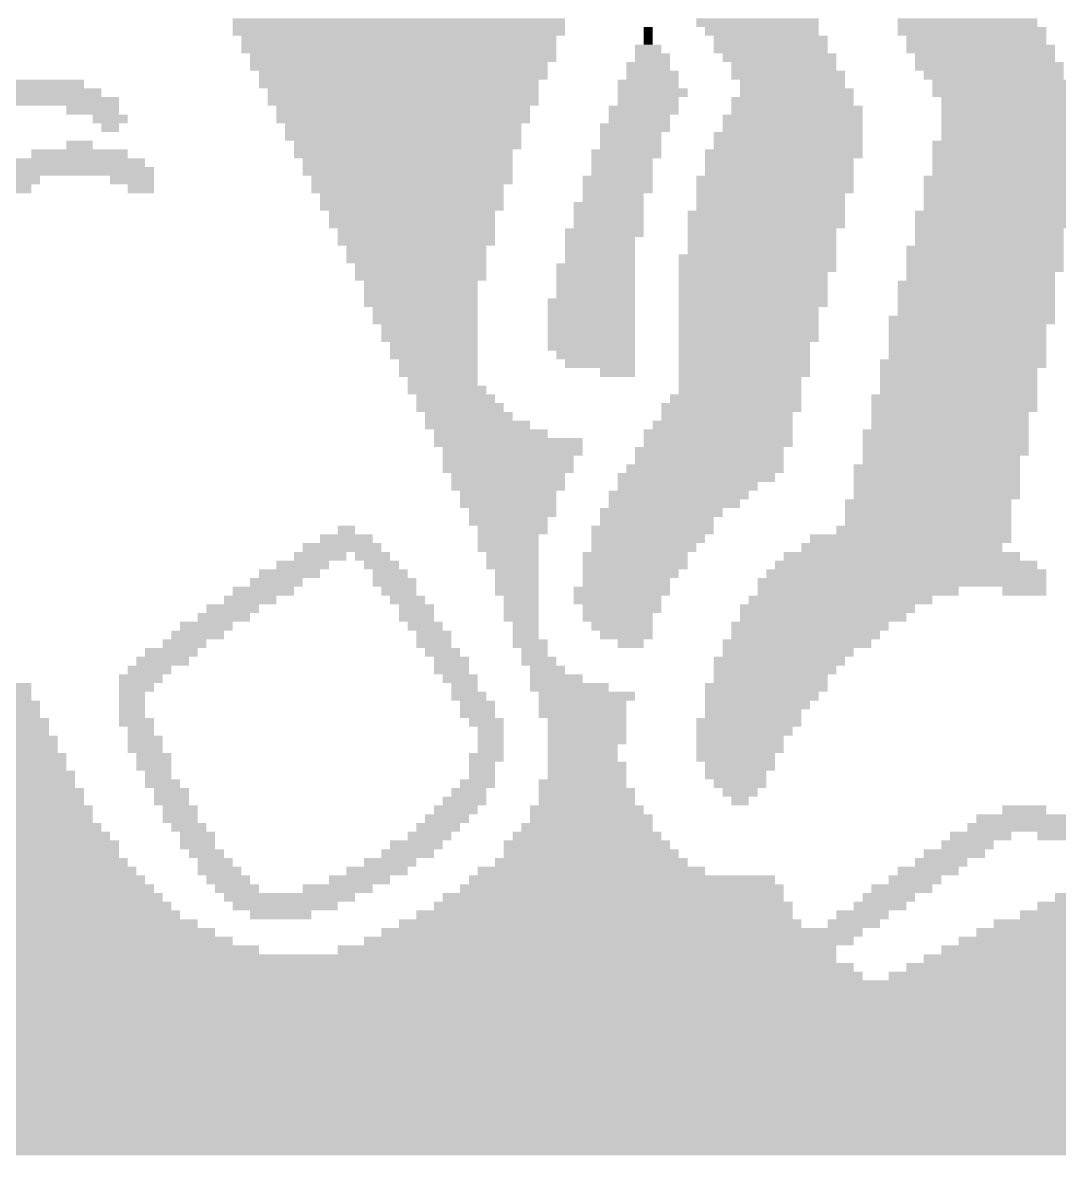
# Model space of a CAD drawing. Header units: inches. Extents: x 0.1 to 13.6, y 0 to 11.7.
# Drawn here: x 6.101 to 9.11, y 0.015 to 3.304 of the extents above; entities that cross this region are included whole.
import ezdxf

# ---------------------------------------------------------------- set-up
doc = ezdxf.new("R2010")
doc.units = ezdxf.units.IN
doc.header["$MEASUREMENT"] = 0

msp = doc.modelspace()

# ---------------------------------------------------------------- linework, layer by layer
for points in [[(7.6754, 3.2912), (6.7102, 3.2912), (7.6754, 3.3166), (6.7102, 3.3166)], [(7.6754, 3.2658), (6.7102, 3.2658), (7.6754, 3.2912), (6.7102, 3.2912)], [(7.9294, 3.2658), (7.904, 3.2658), (7.9294, 3.2912), (7.904, 3.2912)], [(8.412, 3.2912), (8.0564, 3.2912), (8.412, 3.3166), (8.0564, 3.3166)], [(8.412, 3.2658), (8.0818, 3.2658), (8.412, 3.2912), (8.0818, 3.2912)], [(9.047, 3.2912), (8.6406, 3.2912), (9.047, 3.3166), (8.6406, 3.3166)], [(9.0724, 3.2658), (8.6406, 3.2658), (9.0724, 3.2912), (8.6406, 3.2912)], [(7.65, 3.2404), (6.7356, 3.2404), (7.65, 3.2658), (6.7356, 3.2658)], [(7.9294, 3.2404), (7.904, 3.2404), (7.9294, 3.2658), (7.904, 3.2658)], [(8.4374, 3.2404), (8.1072, 3.2404), (8.4374, 3.2658), (8.1072, 3.2658)], [(9.0724, 3.2404), (8.666, 3.2404), (9.0724, 3.2658), (8.666, 3.2658)], [(7.65, 3.215), (6.7356, 3.215), (7.65, 3.2404), (6.7356, 3.2404)], [(7.9548, 3.215), (7.8786, 3.215), (7.9548, 3.2404), (7.8786, 3.2404)], [(8.4374, 3.215), (8.1072, 3.215), (8.4374, 3.2404), (8.1072, 3.2404)], [(9.0978, 3.215), (8.666, 3.215), (9.0978, 3.2404), (8.666, 3.2404)], [(7.65, 3.1896), (6.761, 3.1896), (7.65, 3.215), (6.761, 3.215)], [(7.9802, 3.1896), (7.8786, 3.1896), (7.9802, 3.215), (7.8786, 3.215)], [(8.4628, 3.1896), (8.1326, 3.1896), (8.4628, 3.215), (8.1326, 3.215)], [(9.0978, 3.1896), (8.6914, 3.1896), (9.0978, 3.215), (8.6914, 3.215)], [(7.6246, 3.1642), (6.761, 3.1642), (7.6246, 3.1896), (6.761, 3.1896)], [(7.6246, 3.1388), (6.7864, 3.1388), (7.6246, 3.1642), (6.7864, 3.1642)], [(7.9802, 3.1642), (7.8532, 3.1642), (7.9802, 3.1896), (7.8532, 3.1896)], [(8.0056, 3.1388), (7.8532, 3.1388), (8.0056, 3.1642), (7.8532, 3.1642)], [(8.4628, 3.1642), (8.158, 3.1642), (8.4628, 3.1896), (8.158, 3.1896)], [(8.4882, 3.1388), (8.158, 3.1388), (8.4882, 3.1642), (8.158, 3.1642)], [(9.1232, 3.1642), (8.6914, 3.1642), (9.1232, 3.1896), (8.6914, 3.1896)], [(9.1232, 3.1388), (8.7168, 3.1388), (9.1232, 3.1642), (8.7168, 3.1642)], [(6.2784, 3.1134), (6.0498, 3.1134), (6.2784, 3.1388), (6.0498, 3.1388)], [(7.5992, 3.1134), (6.7864, 3.1134), (7.5992, 3.1388), (6.7864, 3.1388)], [(8.0056, 3.1134), (7.8278, 3.1134), (8.0056, 3.1388), (7.8278, 3.1388)], [(8.4882, 3.1134), (8.1834, 3.1134), (8.4882, 3.1388), (8.1834, 3.1388)], [(9.1486, 3.1134), (8.7422, 3.1134), (9.1486, 3.1388), (8.7422, 3.1388)], [(6.3292, 3.088), (5.999, 3.088), (6.3292, 3.1134), (5.999, 3.1134)], [(7.5992, 3.088), (6.8118, 3.088), (7.5992, 3.1134), (6.8118, 3.1134)], [(8.031, 3.088), (7.8278, 3.088), (8.031, 3.1134), (7.8278, 3.1134)], [(8.5136, 3.088), (8.1834, 3.088), (8.5136, 3.1134), (8.1834, 3.1134)], [(9.174, 3.088), (8.7422, 3.088), (9.174, 3.1134), (8.7422, 3.1134)], [(6.38, 3.0626), (5.9482, 3.0626), (6.38, 3.088), (5.9482, 3.088)], [(6.38, 3.0372), (6.2276, 3.0372), (6.38, 3.0626), (6.2276, 3.0626)], [(7.5992, 3.0626), (6.8118, 3.0626), (7.5992, 3.088), (6.8118, 3.088)], [(7.5738, 3.0372), (6.8372, 3.0372), (7.5738, 3.0626), (6.8372, 3.0626)], [(8.0056, 3.0372), (7.8024, 3.0372), (8.0056, 3.0626), (7.8024, 3.0626)], [(8.0056, 3.0626), (7.8278, 3.0626), (8.0056, 3.088), (7.8278, 3.088)], [(8.5136, 3.0626), (8.158, 3.0626), (8.5136, 3.088), (8.158, 3.088)], [(8.539, 3.0372), (8.158, 3.0372), (8.539, 3.0626), (8.158, 3.0626)], [(9.174, 3.0626), (8.7676, 3.0626), (9.174, 3.088), (8.7676, 3.088)], [(9.3264, 3.0372), (8.7676, 3.0372), (9.3264, 3.0626), (8.7676, 3.0626)], [(6.4054, 3.0118), (6.3038, 3.0118), (6.4054, 3.0372), (6.3038, 3.0372)], [(7.5738, 3.0118), (6.8372, 3.0118), (7.5738, 3.0372), (6.8372, 3.0372)], [(7.9802, 3.0118), (7.8024, 3.0118), (7.9802, 3.0372), (7.8024, 3.0372)], [(8.539, 3.0118), (8.1326, 3.0118), (8.539, 3.0372), (8.1326, 3.0372)], [(9.3264, 3.0118), (8.7676, 3.0118), (9.3264, 3.0372), (8.7676, 3.0372)], [(6.38, 2.9864), (6.3292, 2.9864), (6.38, 3.0118), (6.3292, 3.0118)], [(7.5484, 2.9864), (6.8626, 2.9864), (7.5484, 3.0118), (6.8626, 3.0118)], [(7.9802, 2.9864), (7.777, 2.9864), (7.9802, 3.0118), (7.777, 3.0118)], [(8.539, 2.9864), (8.1326, 2.9864), (8.539, 3.0118), (8.1326, 3.0118)], [(9.301, 2.9864), (8.7676, 2.9864), (9.301, 3.0118), (8.7676, 3.0118)], [(6.3038, 2.9356), (6.2276, 2.9356), (6.3038, 2.961), (6.2276, 2.961)], [(7.5484, 2.961), (6.8626, 2.961), (7.5484, 2.9864), (6.8626, 2.9864)], [(7.5484, 2.9356), (6.888, 2.9356), (7.5484, 2.961), (6.888, 2.961)], [(7.9548, 2.961), (7.777, 2.961), (7.9548, 2.9864), (7.777, 2.9864)], [(7.9548, 2.9356), (7.777, 2.9356), (7.9548, 2.961), (7.777, 2.961)], [(8.539, 2.961), (8.1072, 2.961), (8.539, 2.9864), (8.1072, 2.9864)], [(8.539, 2.9356), (8.1072, 2.9356), (8.539, 2.961), (8.1072, 2.961)], [(9.174, 2.9356), (8.7422, 2.9356), (9.174, 2.961), (8.7422, 2.961)], [(9.2756, 2.961), (8.7676, 2.961), (9.2756, 2.9864), (8.7676, 2.9864)], [(6.4054, 2.9102), (6.126, 2.9102), (6.4054, 2.9356), (6.126, 2.9356)], [(7.523, 2.9102), (6.888, 2.9102), (7.523, 2.9356), (6.888, 2.9356)], [(7.9548, 2.9102), (7.7516, 2.9102), (7.9548, 2.9356), (7.7516, 2.9356)], [(8.539, 2.9102), (8.0818, 2.9102), (8.539, 2.9356), (8.0818, 2.9356)], [(9.174, 2.9102), (8.7422, 2.9102), (9.174, 2.9356), (8.7422, 2.9356)], [(6.4562, 2.8848), (6.0752, 2.8848), (6.4562, 2.9102), (6.0752, 2.9102)], [(7.523, 2.8848), (6.9134, 2.8848), (7.523, 2.9102), (6.9134, 2.9102)], [(7.9294, 2.8848), (7.7516, 2.8848), (7.9294, 2.9102), (7.7516, 2.9102)], [(8.5136, 2.8848), (8.0818, 2.8848), (8.5136, 2.9102), (8.0818, 2.9102)], [(9.174, 2.8848), (8.7422, 2.8848), (9.174, 2.9102), (8.7422, 2.9102)], [(6.4816, 2.8594), (6.0498, 2.8594), (6.4816, 2.8848), (6.0498, 2.8848)], [(7.523, 2.8594), (6.9134, 2.8594), (7.523, 2.8848), (6.9134, 2.8848)], [(7.9294, 2.8594), (7.7516, 2.8594), (7.9294, 2.8848), (7.7516, 2.8848)], [(8.5136, 2.8594), (8.0818, 2.8594), (8.5136, 2.8848), (8.0818, 2.8848)], [(9.174, 2.8594), (8.7422, 2.8594), (9.174, 2.8848), (8.7422, 2.8848)], [(6.126, 2.8086), (5.9736, 2.8086), (6.126, 2.834), (5.9736, 2.834)], [(6.1514, 2.834), (5.999, 2.834), (6.1514, 2.8594), (5.999, 2.8594)], [(6.4816, 2.834), (6.3546, 2.834), (6.4816, 2.8594), (6.3546, 2.8594)], [(6.4816, 2.8086), (6.4054, 2.8086), (6.4816, 2.834), (6.4054, 2.834)], [(7.523, 2.834), (6.9388, 2.834), (7.523, 2.8594), (6.9388, 2.8594)], [(7.4976, 2.8086), (6.9388, 2.8086), (7.4976, 2.834), (6.9388, 2.834)], [(7.9294, 2.834), (7.7262, 2.834), (7.9294, 2.8594), (7.7262, 2.8594)], [(7.9294, 2.8086), (7.7262, 2.8086), (7.9294, 2.834), (7.7262, 2.834)], [(8.5136, 2.834), (8.0564, 2.834), (8.5136, 2.8594), (8.0564, 2.8594)], [(8.5136, 2.8086), (8.0564, 2.8086), (8.5136, 2.834), (8.0564, 2.834)], [(9.174, 2.834), (8.7168, 2.834), (9.174, 2.8594), (8.7168, 2.8594)], [(9.1486, 2.8086), (8.7168, 2.8086), (9.1486, 2.834), (8.7168, 2.834)], [(7.4976, 2.7832), (6.9642, 2.7832), (7.4976, 2.8086), (6.9642, 2.8086)], [(7.904, 2.7832), (7.7262, 2.7832), (7.904, 2.8086), (7.7262, 2.8086)], [(8.4882, 2.7832), (8.0564, 2.7832), (8.4882, 2.8086), (8.0564, 2.8086)], [(9.1486, 2.7832), (8.7168, 2.7832), (9.1486, 2.8086), (8.7168, 2.8086)], [(7.4976, 2.7578), (6.9642, 2.7578), (7.4976, 2.7832), (6.9642, 2.7832)], [(7.904, 2.7578), (7.7008, 2.7578), (7.904, 2.7832), (7.7008, 2.7832)], [(8.4882, 2.7578), (8.0564, 2.7578), (8.4882, 2.7832), (8.0564, 2.7832)], [(9.1486, 2.7578), (8.7168, 2.7578), (9.1486, 2.7832), (8.7168, 2.7832)], [(7.4722, 2.7324), (6.9896, 2.7324), (7.4722, 2.7578), (6.9896, 2.7578)], [(7.4722, 2.707), (6.9896, 2.707), (7.4722, 2.7324), (6.9896, 2.7324)], [(7.904, 2.7324), (7.7008, 2.7324), (7.904, 2.7578), (7.7008, 2.7578)], [(7.904, 2.707), (7.7008, 2.707), (7.904, 2.7324), (7.7008, 2.7324)], [(8.4882, 2.7324), (8.031, 2.7324), (8.4882, 2.7578), (8.031, 2.7578)], [(8.4882, 2.707), (8.031, 2.707), (8.4882, 2.7324), (8.031, 2.7324)], [(9.1486, 2.7324), (8.6914, 2.7324), (9.1486, 2.7578), (8.6914, 2.7578)], [(9.1486, 2.707), (8.6914, 2.707), (9.1486, 2.7324), (8.6914, 2.7324)], [(7.4722, 2.6816), (7.015, 2.6816), (7.4722, 2.707), (7.015, 2.707)], [(7.904, 2.6816), (7.6754, 2.6816), (7.904, 2.707), (7.6754, 2.707)], [(8.4628, 2.6816), (8.031, 2.6816), (8.4628, 2.707), (8.031, 2.707)], [(9.1232, 2.6816), (8.6914, 2.6816), (9.1232, 2.707), (8.6914, 2.707)], [(7.4722, 2.6562), (7.015, 2.6562), (7.4722, 2.6816), (7.015, 2.6816)], [(7.8786, 2.6562), (7.6754, 2.6562), (7.8786, 2.6816), (7.6754, 2.6816)], [(8.4628, 2.6562), (8.031, 2.6562), (8.4628, 2.6816), (8.031, 2.6816)], [(9.1232, 2.6562), (8.6914, 2.6562), (9.1232, 2.6816), (8.6914, 2.6816)], [(7.4468, 2.6308), (7.0404, 2.6308), (7.4468, 2.6562), (7.0404, 2.6562)], [(7.8786, 2.6308), (7.6754, 2.6308), (7.8786, 2.6562), (7.6754, 2.6562)], [(8.4628, 2.6308), (8.031, 2.6308), (8.4628, 2.6562), (8.031, 2.6562)], [(9.1232, 2.6308), (8.666, 2.6308), (9.1232, 2.6562), (8.666, 2.6562)], [(7.4468, 2.6054), (7.0404, 2.6054), (7.4468, 2.6308), (7.0404, 2.6308)], [(7.4468, 2.58), (7.0658, 2.58), (7.4468, 2.6054), (7.0658, 2.6054)], [(7.8786, 2.58), (7.65, 2.58), (7.8786, 2.6054), (7.65, 2.6054)], [(7.8786, 2.6054), (7.6754, 2.6054), (7.8786, 2.6308), (7.6754, 2.6308)], [(8.4628, 2.6054), (8.0056, 2.6054), (8.4628, 2.6308), (8.0056, 2.6308)], [(8.4628, 2.58), (8.0056, 2.58), (8.4628, 2.6054), (8.0056, 2.6054)], [(9.1232, 2.6054), (8.666, 2.6054), (9.1232, 2.6308), (8.666, 2.6308)], [(9.1232, 2.58), (8.666, 2.58), (9.1232, 2.6054), (8.666, 2.6054)], [(7.4468, 2.5546), (7.0658, 2.5546), (7.4468, 2.58), (7.0658, 2.58)], [(7.8786, 2.5546), (7.65, 2.5546), (7.8786, 2.58), (7.65, 2.58)], [(8.4374, 2.5546), (8.0056, 2.5546), (8.4374, 2.58), (8.0056, 2.58)], [(9.0978, 2.5546), (8.666, 2.5546), (9.0978, 2.58), (8.666, 2.58)], [(7.4214, 2.5292), (7.0912, 2.5292), (7.4214, 2.5546), (7.0912, 2.5546)], [(7.8786, 2.5292), (7.65, 2.5292), (7.8786, 2.5546), (7.65, 2.5546)], [(8.4374, 2.5292), (8.0056, 2.5292), (8.4374, 2.5546), (8.0056, 2.5546)], [(9.0978, 2.5292), (8.6406, 2.5292), (9.0978, 2.5546), (8.6406, 2.5546)], [(7.4214, 2.5038), (7.0912, 2.5038), (7.4214, 2.5292), (7.0912, 2.5292)], [(7.4214, 2.4784), (7.0912, 2.4784), (7.4214, 2.5038), (7.0912, 2.5038)], [(7.8786, 2.4784), (7.6246, 2.4784), (7.8786, 2.5038), (7.6246, 2.5038)], [(7.8786, 2.5038), (7.65, 2.5038), (7.8786, 2.5292), (7.65, 2.5292)], [(8.4374, 2.5038), (8.0056, 2.5038), (8.4374, 2.5292), (8.0056, 2.5292)], [(8.4374, 2.4784), (8.0056, 2.4784), (8.4374, 2.5038), (8.0056, 2.5038)], [(9.0978, 2.5038), (8.6406, 2.5038), (9.0978, 2.5292), (8.6406, 2.5292)], [(9.0978, 2.4784), (8.6406, 2.4784), (9.0978, 2.5038), (8.6406, 2.5038)], [(7.4214, 2.453), (7.1166, 2.453), (7.4214, 2.4784), (7.1166, 2.4784)], [(7.8786, 2.453), (7.6246, 2.453), (7.8786, 2.4784), (7.6246, 2.4784)], [(8.412, 2.453), (8.0056, 2.453), (8.412, 2.4784), (8.0056, 2.4784)], [(9.0978, 2.453), (8.6406, 2.453), (9.0978, 2.4784), (8.6406, 2.4784)], [(7.4214, 2.4276), (7.1166, 2.4276), (7.4214, 2.453), (7.1166, 2.453)], [(7.8786, 2.4276), (7.6246, 2.4276), (7.8786, 2.453), (7.6246, 2.453)], [(8.412, 2.4276), (8.0056, 2.4276), (8.412, 2.453), (8.0056, 2.453)], [(9.0978, 2.4276), (8.6152, 2.4276), (9.0978, 2.453), (8.6152, 2.453)], [(7.4214, 2.4022), (7.142, 2.4022), (7.4214, 2.4276), (7.142, 2.4276)], [(7.4214, 2.3768), (7.142, 2.3768), (7.4214, 2.4022), (7.142, 2.4022)], [(7.8786, 2.4022), (7.6246, 2.4022), (7.8786, 2.4276), (7.6246, 2.4276)], [(7.8786, 2.3768), (7.6246, 2.3768), (7.8786, 2.4022), (7.6246, 2.4022)], [(8.412, 2.4022), (8.0056, 2.4022), (8.412, 2.4276), (8.0056, 2.4276)], [(8.412, 2.3768), (8.0056, 2.3768), (8.412, 2.4022), (8.0056, 2.4022)], [(9.0724, 2.4022), (8.6152, 2.4022), (9.0724, 2.4276), (8.6152, 2.4276)], [(9.0724, 2.3768), (8.6152, 2.3768), (9.0724, 2.4022), (8.6152, 2.4022)], [(7.4214, 2.3514), (7.1674, 2.3514), (7.4214, 2.3768), (7.1674, 2.3768)], [(7.8786, 2.3514), (7.6246, 2.3514), (7.8786, 2.3768), (7.6246, 2.3768)], [(8.3866, 2.3514), (8.0056, 2.3514), (8.3866, 2.3768), (8.0056, 2.3768)], [(9.0724, 2.3514), (8.6152, 2.3514), (9.0724, 2.3768), (8.6152, 2.3768)], [(7.4214, 2.326), (7.1674, 2.326), (7.4214, 2.3514), (7.1674, 2.3514)], [(7.8786, 2.326), (7.65, 2.326), (7.8786, 2.3514), (7.65, 2.3514)], [(8.3866, 2.326), (8.0056, 2.326), (8.3866, 2.3514), (8.0056, 2.3514)], [(9.0724, 2.326), (8.6152, 2.326), (9.0724, 2.3514), (8.6152, 2.3514)], [(7.4214, 2.3006), (7.1928, 2.3006), (7.4214, 2.326), (7.1928, 2.326)], [(7.8786, 2.3006), (7.6754, 2.3006), (7.8786, 2.326), (7.6754, 2.326)], [(8.3866, 2.3006), (8.0056, 2.3006), (8.3866, 2.326), (8.0056, 2.326)], [(9.0724, 2.3006), (8.5898, 2.3006), (9.0724, 2.326), (8.5898, 2.326)], [(7.4214, 2.2752), (7.1928, 2.2752), (7.4214, 2.3006), (7.1928, 2.3006)], [(7.4214, 2.2498), (7.2182, 2.2498), (7.4214, 2.2752), (7.2182, 2.2752)], [(7.8786, 2.2752), (7.777, 2.2752), (7.8786, 2.3006), (7.777, 2.3006)], [(8.3866, 2.2752), (8.0056, 2.2752), (8.3866, 2.3006), (8.0056, 2.3006)], [(8.3612, 2.2498), (8.0056, 2.2498), (8.3612, 2.2752), (8.0056, 2.2752)], [(9.047, 2.2752), (8.5898, 2.2752), (9.047, 2.3006), (8.5898, 2.3006)], [(9.047, 2.2498), (8.5898, 2.2498), (9.047, 2.2752), (8.5898, 2.2752)], [(7.4468, 2.2244), (7.2182, 2.2244), (7.4468, 2.2498), (7.2182, 2.2498)], [(8.3612, 2.2244), (8.0056, 2.2244), (8.3612, 2.2498), (8.0056, 2.2498)], [(9.047, 2.2244), (8.5898, 2.2244), (9.047, 2.2498), (8.5898, 2.2498)], [(7.4722, 2.199), (7.2436, 2.199), (7.4722, 2.2244), (7.2436, 2.2244)], [(8.3612, 2.199), (7.9802, 2.199), (8.3612, 2.2244), (7.9802, 2.2244)], [(9.047, 2.199), (8.5644, 2.199), (9.047, 2.2244), (8.5644, 2.2244)], [(7.4976, 2.1736), (7.2436, 2.1736), (7.4976, 2.199), (7.2436, 2.199)], [(7.523, 2.1482), (7.269, 2.1482), (7.523, 2.1736), (7.269, 2.1736)], [(8.3612, 2.1736), (7.9548, 2.1736), (8.3612, 2.199), (7.9548, 2.199)], [(8.3358, 2.1482), (7.9548, 2.1482), (8.3358, 2.1736), (7.9548, 2.1736)], [(9.047, 2.1736), (8.5644, 2.1736), (9.047, 2.199), (8.5644, 2.199)], [(9.0216, 2.1482), (8.5644, 2.1482), (9.0216, 2.1736), (8.5644, 2.1736)], [(7.5738, 2.1228), (7.269, 2.1228), (7.5738, 2.1482), (7.269, 2.1482)], [(8.3358, 2.1228), (7.9294, 2.1228), (8.3358, 2.1482), (7.9294, 2.1482)], [(9.0216, 2.1228), (8.5644, 2.1228), (9.0216, 2.1482), (8.5644, 2.1482)], [(7.6246, 2.0974), (7.2944, 2.0974), (7.6246, 2.1228), (7.2944, 2.1228)], [(8.3358, 2.0974), (7.904, 2.0974), (8.3358, 2.1228), (7.904, 2.1228)], [(9.0216, 2.0974), (8.539, 2.0974), (9.0216, 2.1228), (8.539, 2.1228)], [(7.7262, 2.072), (7.2944, 2.072), (7.7262, 2.0974), (7.2944, 2.0974)], [(8.3358, 2.072), (7.904, 2.072), (8.3358, 2.0974), (7.904, 2.0974)], [(9.0216, 2.072), (8.539, 2.072), (9.0216, 2.0974), (8.539, 2.0974)], [(7.7262, 2.0466), (7.3198, 2.0466), (7.7262, 2.072), (7.3198, 2.072)], [(7.7008, 2.0212), (7.3198, 2.0212), (7.7008, 2.0466), (7.3198, 2.0466)], [(8.3104, 2.0466), (7.8786, 2.0466), (8.3104, 2.072), (7.8786, 2.072)], [(8.3104, 2.0212), (7.8786, 2.0212), (8.3104, 2.0466), (7.8786, 2.0466)], [(9.0216, 2.0466), (8.539, 2.0466), (9.0216, 2.072), (8.539, 2.072)], [(8.9962, 2.0212), (8.539, 2.0212), (8.9962, 2.0466), (8.539, 2.0466)], [(7.7008, 1.9958), (7.3198, 1.9958), (7.7008, 2.0212), (7.3198, 2.0212)], [(8.3104, 1.9958), (7.8532, 1.9958), (8.3104, 2.0212), (7.8532, 2.0212)], [(8.9962, 1.9958), (8.5136, 1.9958), (8.9962, 2.0212), (8.5136, 2.0212)], [(7.6754, 1.9704), (7.3452, 1.9704), (7.6754, 1.9958), (7.3452, 1.9958)], [(8.285, 1.9704), (7.8278, 1.9704), (8.285, 1.9958), (7.8278, 1.9958)], [(8.9962, 1.9704), (8.5136, 1.9704), (8.9962, 1.9958), (8.5136, 1.9958)], [(7.6754, 1.945), (7.3452, 1.945), (7.6754, 1.9704), (7.3452, 1.9704)], [(7.65, 1.9196), (7.3706, 1.9196), (7.65, 1.945), (7.3706, 1.945)], [(8.2088, 1.9196), (7.8024, 1.9196), (8.2088, 1.945), (7.8024, 1.945)], [(8.2342, 1.945), (7.8278, 1.945), (8.2342, 1.9704), (7.8278, 1.9704)], [(8.9962, 1.945), (8.5136, 1.945), (8.9962, 1.9704), (8.5136, 1.9704)], [(8.9962, 1.9196), (8.5136, 1.9196), (8.9962, 1.945), (8.5136, 1.945)], [(7.65, 1.8942), (7.3706, 1.8942), (7.65, 1.9196), (7.3706, 1.9196)], [(8.1834, 1.8942), (7.8024, 1.8942), (8.1834, 1.9196), (7.8024, 1.9196)], [(8.9708, 1.8942), (8.4882, 1.8942), (8.9708, 1.9196), (8.4882, 1.9196)], [(7.65, 1.8688), (7.396, 1.8688), (7.65, 1.8942), (7.396, 1.8942)], [(8.1326, 1.8688), (7.777, 1.8688), (8.1326, 1.8942), (7.777, 1.8942)], [(8.9708, 1.8688), (8.4882, 1.8688), (8.9708, 1.8942), (8.4882, 1.8942)], [(7.0658, 1.818), (7.015, 1.818), (7.0658, 1.8434), (7.015, 1.8434)], [(7.6246, 1.8434), (7.396, 1.8434), (7.6246, 1.8688), (7.396, 1.8688)], [(7.6246, 1.818), (7.4214, 1.818), (7.6246, 1.8434), (7.4214, 1.8434)], [(8.1072, 1.818), (7.7516, 1.818), (8.1072, 1.8434), (7.7516, 1.8434)], [(8.1072, 1.8434), (7.777, 1.8434), (8.1072, 1.8688), (7.777, 1.8688)], [(8.9708, 1.818), (8.4628, 1.818), (8.9708, 1.8434), (8.4628, 1.8434)], [(8.9708, 1.8434), (8.4882, 1.8434), (8.9708, 1.8688), (8.4882, 1.8688)], [(7.1166, 1.7926), (6.9642, 1.7926), (7.1166, 1.818), (6.9642, 1.818)], [(7.5992, 1.7926), (7.4214, 1.7926), (7.5992, 1.818), (7.4214, 1.818)], [(8.0818, 1.7926), (7.7516, 1.7926), (8.0818, 1.818), (7.7516, 1.818)], [(8.9708, 1.7926), (8.3866, 1.7926), (8.9708, 1.818), (8.3866, 1.818)], [(7.142, 1.7672), (6.9134, 1.7672), (7.142, 1.7926), (6.9134, 1.7926)], [(7.5992, 1.7672), (7.4214, 1.7672), (7.5992, 1.7926), (7.4214, 1.7926)], [(8.0564, 1.7672), (7.7516, 1.7672), (8.0564, 1.7926), (7.7516, 1.7926)], [(8.9454, 1.7672), (8.3612, 1.7672), (8.9454, 1.7926), (8.3612, 1.7926)], [(7.0404, 1.7418), (6.888, 1.7418), (7.0404, 1.7672), (6.888, 1.7672)], [(7.1674, 1.7418), (7.0658, 1.7418), (7.1674, 1.7672), (7.0658, 1.7672)], [(7.5992, 1.7418), (7.4468, 1.7418), (7.5992, 1.7672), (7.4468, 1.7672)], [(8.031, 1.7418), (7.7262, 1.7418), (8.031, 1.7672), (7.7262, 1.7672)], [(8.9962, 1.7418), (8.3104, 1.7418), (8.9962, 1.7672), (8.3104, 1.7672)], [(6.9642, 1.691), (6.7864, 1.691), (6.9642, 1.7164), (6.7864, 1.7164)], [(6.9896, 1.7164), (6.8372, 1.7164), (6.9896, 1.7418), (6.8372, 1.7418)], [(7.1928, 1.7164), (7.0912, 1.7164), (7.1928, 1.7418), (7.0912, 1.7418)], [(7.2182, 1.691), (7.1166, 1.691), (7.2182, 1.7164), (7.1166, 1.7164)], [(7.5992, 1.7164), (7.4468, 1.7164), (7.5992, 1.7418), (7.4468, 1.7418)], [(7.5992, 1.691), (7.4722, 1.691), (7.5992, 1.7164), (7.4722, 1.7164)], [(8.031, 1.7164), (7.7262, 1.7164), (8.031, 1.7418), (7.7262, 1.7418)], [(8.0056, 1.691), (7.7262, 1.691), (8.0056, 1.7164), (7.7262, 1.7164)], [(9.0724, 1.691), (8.2596, 1.691), (9.0724, 1.7164), (8.2596, 1.7164)], [(9.047, 1.7164), (8.285, 1.7164), (9.047, 1.7418), (8.285, 1.7418)], [(6.9134, 1.6656), (6.761, 1.6656), (6.9134, 1.691), (6.761, 1.691)], [(7.2436, 1.6656), (7.1166, 1.6656), (7.2436, 1.691), (7.1166, 1.691)], [(7.5992, 1.6656), (7.4722, 1.6656), (7.5992, 1.691), (7.4722, 1.691)], [(7.9802, 1.6656), (7.7262, 1.6656), (7.9802, 1.691), (7.7262, 1.691)], [(9.0724, 1.6656), (8.2342, 1.6656), (9.0724, 1.691), (8.2342, 1.691)], [(6.888, 1.6402), (6.7102, 1.6402), (6.888, 1.6656), (6.7102, 1.6656)], [(7.2436, 1.6402), (7.142, 1.6402), (7.2436, 1.6656), (7.142, 1.6656)], [(7.5992, 1.6402), (7.4722, 1.6402), (7.5992, 1.6656), (7.4722, 1.6656)], [(7.9802, 1.6402), (7.7008, 1.6402), (7.9802, 1.6656), (7.7008, 1.6656)], [(8.8184, 1.6402), (8.2342, 1.6402), (8.8184, 1.6656), (8.2342, 1.6656)], [(9.0724, 1.6402), (8.9454, 1.6402), (9.0724, 1.6656), (8.9454, 1.6656)], [(6.7864, 1.5894), (6.634, 1.5894), (6.7864, 1.6148), (6.634, 1.6148)], [(6.8372, 1.6148), (6.6848, 1.6148), (6.8372, 1.6402), (6.6848, 1.6402)], [(7.269, 1.6148), (7.1674, 1.6148), (7.269, 1.6402), (7.1674, 1.6402)], [(7.2944, 1.5894), (7.1928, 1.5894), (7.2944, 1.6148), (7.1928, 1.6148)], [(7.5992, 1.6148), (7.4976, 1.6148), (7.5992, 1.6402), (7.4976, 1.6402)], [(7.5992, 1.5894), (7.4976, 1.5894), (7.5992, 1.6148), (7.4976, 1.6148)], [(7.9548, 1.6148), (7.7008, 1.6148), (7.9548, 1.6402), (7.7008, 1.6402)], [(7.9548, 1.5894), (7.7262, 1.5894), (7.9548, 1.6148), (7.7262, 1.6148)], [(8.6914, 1.5894), (8.1834, 1.5894), (8.6914, 1.6148), (8.1834, 1.6148)], [(8.7422, 1.6148), (8.2088, 1.6148), (8.7422, 1.6402), (8.2088, 1.6402)], [(6.761, 1.564), (6.6086, 1.564), (6.761, 1.5894), (6.6086, 1.5894)], [(7.2944, 1.564), (7.1928, 1.564), (7.2944, 1.5894), (7.1928, 1.5894)], [(7.5992, 1.564), (7.4976, 1.564), (7.5992, 1.5894), (7.4976, 1.5894)], [(7.9294, 1.564), (7.7262, 1.564), (7.9294, 1.5894), (7.7262, 1.5894)], [(8.666, 1.564), (8.1834, 1.564), (8.666, 1.5894), (8.1834, 1.5894)], [(6.7102, 1.5386), (6.5578, 1.5386), (6.7102, 1.564), (6.5578, 1.564)], [(7.3198, 1.5386), (7.2182, 1.5386), (7.3198, 1.564), (7.2182, 1.564)], [(7.5992, 1.5386), (7.523, 1.5386), (7.5992, 1.564), (7.523, 1.564)], [(7.9294, 1.5386), (7.7516, 1.5386), (7.9294, 1.564), (7.7516, 1.564)], [(8.6152, 1.5386), (8.158, 1.5386), (8.6152, 1.564), (8.158, 1.564)], [(6.634, 1.4878), (6.507, 1.4878), (6.634, 1.5132), (6.507, 1.5132)], [(6.6848, 1.5132), (6.5324, 1.5132), (6.6848, 1.5386), (6.5324, 1.5386)], [(7.3452, 1.5132), (7.2436, 1.5132), (7.3452, 1.5386), (7.2436, 1.5386)], [(7.3452, 1.4878), (7.2436, 1.4878), (7.3452, 1.5132), (7.2436, 1.5132)], [(7.5992, 1.5132), (7.523, 1.5132), (7.5992, 1.5386), (7.523, 1.5386)], [(7.6246, 1.4878), (7.523, 1.4878), (7.6246, 1.5132), (7.523, 1.5132)], [(7.9294, 1.5132), (7.777, 1.5132), (7.9294, 1.5386), (7.777, 1.5386)], [(7.904, 1.4878), (7.8278, 1.4878), (7.904, 1.5132), (7.8278, 1.5132)], [(8.5644, 1.4878), (8.1326, 1.4878), (8.5644, 1.5132), (8.1326, 1.5132)], [(8.5898, 1.5132), (8.158, 1.5132), (8.5898, 1.5386), (8.158, 1.5386)], [(6.6086, 1.4624), (6.4562, 1.4624), (6.6086, 1.4878), (6.4562, 1.4878)], [(7.3706, 1.4624), (7.269, 1.4624), (7.3706, 1.4878), (7.269, 1.4878)], [(7.6246, 1.4624), (7.5484, 1.4624), (7.6246, 1.4878), (7.5484, 1.4878)], [(8.5136, 1.4624), (8.1326, 1.4624), (8.5136, 1.4878), (8.1326, 1.4878)], [(6.5832, 1.437), (6.4308, 1.437), (6.5832, 1.4624), (6.4308, 1.4624)], [(7.396, 1.437), (7.2944, 1.437), (7.396, 1.4624), (7.2944, 1.4624)], [(7.65, 1.437), (7.5484, 1.437), (7.65, 1.4624), (7.5484, 1.4624)], [(8.4882, 1.437), (8.1072, 1.437), (8.4882, 1.4624), (8.1072, 1.4624)], [(6.5324, 1.4116), (6.4054, 1.4116), (6.5324, 1.437), (6.4054, 1.437)], [(7.396, 1.4116), (7.2944, 1.4116), (7.396, 1.437), (7.2944, 1.437)], [(7.6754, 1.4116), (7.5738, 1.4116), (7.6754, 1.437), (7.5738, 1.437)], [(8.4628, 1.4116), (8.1072, 1.4116), (8.4628, 1.437), (8.1072, 1.437)], [(6.126, 1.3608), (0.8428, 1.3608), (6.126, 1.3862), (0.8428, 1.3862)], [(6.507, 1.3862), (6.38, 1.3862), (6.507, 1.4116), (6.38, 1.4116)], [(6.4816, 1.3608), (6.38, 1.3608), (6.4816, 1.3862), (6.38, 1.3862)], [(7.4214, 1.3862), (7.3198, 1.3862), (7.4214, 1.4116), (7.3198, 1.4116)], [(7.4214, 1.3608), (7.3452, 1.3608), (7.4214, 1.3862), (7.3452, 1.3862)], [(7.7262, 1.3862), (7.5738, 1.3862), (7.7262, 1.4116), (7.5738, 1.4116)], [(7.8024, 1.3608), (7.5738, 1.3608), (7.8024, 1.3862), (7.5738, 1.3862)], [(8.4374, 1.3608), (8.0818, 1.3608), (8.4374, 1.3862), (8.0818, 1.3862)], [(8.4374, 1.3862), (8.1072, 1.3862), (8.4374, 1.4116), (8.1072, 1.4116)], [(6.126, 1.3354), (0.8428, 1.3354), (6.126, 1.3608), (0.8428, 1.3608)], [(6.4562, 1.3354), (6.38, 1.3354), (6.4562, 1.3608), (6.38, 1.3608)], [(7.4468, 1.3354), (7.3452, 1.3354), (7.4468, 1.3608), (7.3452, 1.3608)], [(7.8786, 1.3354), (7.5992, 1.3354), (7.8786, 1.3608), (7.5992, 1.3608)], [(8.412, 1.3354), (8.0818, 1.3354), (8.412, 1.3608), (8.0818, 1.3608)], [(6.1514, 1.31), (0.8174, 1.31), (6.1514, 1.3354), (0.8174, 1.3354)], [(6.4562, 1.31), (6.38, 1.31), (6.4562, 1.3354), (6.38, 1.3354)], [(7.4722, 1.31), (7.3706, 1.31), (7.4722, 1.3354), (7.3706, 1.3354)], [(7.8532, 1.31), (7.5992, 1.31), (7.8532, 1.3354), (7.5992, 1.3354)], [(8.3866, 1.31), (8.0818, 1.31), (8.3866, 1.3354), (8.0818, 1.3354)], [(6.1768, 1.2592), (0.792, 1.2592), (6.1768, 1.2846), (0.792, 1.2846)], [(6.1514, 1.2846), (0.8174, 1.2846), (6.1514, 1.31), (0.8174, 1.31)], [(6.4562, 1.2846), (6.38, 1.2846), (6.4562, 1.31), (6.38, 1.31)], [(6.4816, 1.2592), (6.38, 1.2592), (6.4816, 1.2846), (6.38, 1.2846)], [(7.4722, 1.2846), (7.3706, 1.2846), (7.4722, 1.31), (7.3706, 1.31)], [(7.4976, 1.2592), (7.396, 1.2592), (7.4976, 1.2846), (7.396, 1.2846)], [(7.8532, 1.2846), (7.5992, 1.2846), (7.8532, 1.31), (7.5992, 1.31)], [(7.8532, 1.2592), (7.6246, 1.2592), (7.8532, 1.2846), (7.6246, 1.2846)], [(8.3612, 1.2592), (8.0564, 1.2592), (8.3612, 1.2846), (8.0564, 1.2846)], [(8.3612, 1.2846), (8.0818, 1.2846), (8.3612, 1.31), (8.0818, 1.31)], [(6.1768, 1.2338), (0.7666, 1.2338), (6.1768, 1.2592), (0.7666, 1.2592)], [(6.4816, 1.2338), (6.4054, 1.2338), (6.4816, 1.2592), (6.4054, 1.2592)], [(7.4976, 1.2338), (7.4214, 1.2338), (7.4976, 1.2592), (7.4214, 1.2592)], [(7.8532, 1.2338), (7.6246, 1.2338), (7.8532, 1.2592), (7.6246, 1.2592)], [(8.3358, 1.2338), (8.0564, 1.2338), (8.3358, 1.2592), (8.0564, 1.2592)], [(6.2022, 1.2084), (0.7666, 1.2084), (6.2022, 1.2338), (0.7666, 1.2338)], [(6.507, 1.2084), (6.4054, 1.2084), (6.507, 1.2338), (6.4054, 1.2338)], [(7.4976, 1.2084), (7.4214, 1.2084), (7.4976, 1.2338), (7.4214, 1.2338)], [(7.8532, 1.2084), (7.6246, 1.2084), (7.8532, 1.2338), (7.6246, 1.2338)], [(8.3104, 1.2084), (8.0564, 1.2084), (8.3104, 1.2338), (8.0564, 1.2338)], [(6.2022, 1.183), (0.7412, 1.183), (6.2022, 1.2084), (0.7412, 1.2084)], [(6.507, 1.183), (6.4054, 1.183), (6.507, 1.2084), (6.4054, 1.2084)], [(7.4976, 1.183), (7.4214, 1.183), (7.4976, 1.2084), (7.4214, 1.2084)], [(7.8278, 1.183), (7.6246, 1.183), (7.8278, 1.2084), (7.6246, 1.2084)], [(8.3104, 1.183), (8.0564, 1.183), (8.3104, 1.2084), (8.0564, 1.2084)], [(6.2276, 1.1322), (0.7158, 1.1322), (6.2276, 1.1576), (0.7158, 1.1576)], [(6.2276, 1.1576), (0.7412, 1.1576), (6.2276, 1.183), (0.7412, 1.183)], [(6.5324, 1.1576), (6.4308, 1.1576), (6.5324, 1.183), (6.4308, 1.183)], [(6.5324, 1.1322), (6.4308, 1.1322), (6.5324, 1.1576), (6.4308, 1.1576)], [(7.4976, 1.1576), (7.396, 1.1576), (7.4976, 1.183), (7.396, 1.183)], [(7.4722, 1.1322), (7.396, 1.1322), (7.4722, 1.1576), (7.396, 1.1576)], [(7.8278, 1.1576), (7.6246, 1.1576), (7.8278, 1.183), (7.6246, 1.183)], [(7.8532, 1.1322), (7.6246, 1.1322), (7.8532, 1.1576), (7.6246, 1.1576)], [(8.285, 1.1576), (8.0564, 1.1576), (8.285, 1.183), (8.0564, 1.183)], [(8.285, 1.1322), (8.0818, 1.1322), (8.285, 1.1576), (8.0818, 1.1576)], [(6.253, 1.1068), (0.7158, 1.1068), (6.253, 1.1322), (0.7158, 1.1322)], [(6.5324, 1.1068), (6.4562, 1.1068), (6.5324, 1.1322), (6.4562, 1.1322)], [(7.4722, 1.1068), (7.396, 1.1068), (7.4722, 1.1322), (7.396, 1.1322)], [(7.8532, 1.1068), (7.6246, 1.1068), (7.8532, 1.1322), (7.6246, 1.1322)], [(8.2596, 1.1068), (8.0818, 1.1068), (8.2596, 1.1322), (8.0818, 1.1322)], [(6.253, 1.0814), (0.6904, 1.0814), (6.253, 1.1068), (0.6904, 1.1068)], [(6.5578, 1.0814), (6.4562, 1.0814), (6.5578, 1.1068), (6.4562, 1.1068)], [(7.4722, 1.0814), (7.3706, 1.0814), (7.4722, 1.1068), (7.3706, 1.1068)], [(7.8532, 1.0814), (7.5992, 1.0814), (7.8532, 1.1068), (7.5992, 1.1068)], [(8.2596, 1.0814), (8.1072, 1.0814), (8.2596, 1.1068), (8.1072, 1.1068)], [(6.2784, 1.056), (0.665, 1.056), (6.2784, 1.0814), (0.665, 1.0814)], [(6.2784, 1.0306), (0.665, 1.0306), (6.2784, 1.056), (0.665, 1.056)], [(6.5832, 1.056), (6.4816, 1.056), (6.5832, 1.0814), (6.4816, 1.0814)], [(6.5832, 1.0306), (6.4816, 1.0306), (6.5832, 1.056), (6.4816, 1.056)], [(7.4468, 1.0306), (7.3198, 1.0306), (7.4468, 1.056), (7.3198, 1.056)], [(7.4468, 1.056), (7.3452, 1.056), (7.4468, 1.0814), (7.3452, 1.0814)], [(7.8786, 1.056), (7.5992, 1.056), (7.8786, 1.0814), (7.5992, 1.0814)], [(7.8786, 1.0306), (7.5992, 1.0306), (7.8786, 1.056), (7.5992, 1.056)], [(8.2342, 1.056), (8.1326, 1.056), (8.2342, 1.0814), (8.1326, 1.0814)], [(8.2088, 1.0306), (8.158, 1.0306), (8.2088, 1.056), (8.158, 1.056)], [(6.3038, 1.0052), (0.6396, 1.0052), (6.3038, 1.0306), (0.6396, 1.0306)], [(6.6086, 1.0052), (6.507, 1.0052), (6.6086, 1.0306), (6.507, 1.0306)], [(7.4214, 1.0052), (7.2944, 1.0052), (7.4214, 1.0306), (7.2944, 1.0306)], [(7.904, 1.0052), (7.5738, 1.0052), (7.904, 1.0306), (7.5738, 1.0306)], [(9.0724, 1.0052), (8.9454, 1.0052), (9.0724, 1.0306), (8.9454, 1.0306)], [(6.3038, 0.9798), (0.6396, 0.9798), (6.3038, 1.0052), (0.6396, 1.0052)], [(6.6086, 0.9798), (6.507, 0.9798), (6.6086, 1.0052), (6.507, 1.0052)], [(7.396, 0.9798), (7.269, 0.9798), (7.396, 1.0052), (7.269, 1.0052)], [(7.9294, 0.9798), (7.5738, 0.9798), (7.9294, 1.0052), (7.5738, 1.0052)], [(9.174, 0.9798), (8.8692, 0.9798), (9.174, 1.0052), (8.8692, 1.0052)], [(6.3546, 0.929), (0.5888, 0.929), (6.3546, 0.9544), (0.5888, 0.9544)], [(6.3292, 0.9544), (0.6142, 0.9544), (6.3292, 0.9798), (0.6142, 0.9798)], [(6.634, 0.9544), (6.5324, 0.9544), (6.634, 0.9798), (6.5324, 0.9798)], [(6.6594, 0.929), (6.5578, 0.929), (6.6594, 0.9544), (6.5578, 0.9544)], [(7.3452, 0.929), (7.2182, 0.929), (7.3452, 0.9544), (7.2182, 0.9544)], [(7.3706, 0.9544), (7.2436, 0.9544), (7.3706, 0.9798), (7.2436, 0.9798)], [(7.9548, 0.929), (7.523, 0.929), (7.9548, 0.9544), (7.523, 0.9544)], [(7.9294, 0.9544), (7.5484, 0.9544), (7.9294, 0.9798), (7.5484, 0.9798)], [(8.9708, 0.929), (8.793, 0.929), (8.9708, 0.9544), (8.793, 0.9544)], [(9.2756, 0.9544), (8.8438, 0.9544), (9.2756, 0.9798), (8.8438, 0.9798)], [(9.3518, 0.929), (9.047, 0.929), (9.3518, 0.9544), (9.047, 0.9544)], [(6.38, 0.9036), (0.5888, 0.9036), (6.38, 0.929), (0.5888, 0.929)], [(6.6594, 0.9036), (6.5578, 0.9036), (6.6594, 0.929), (6.5578, 0.929)], [(7.3198, 0.9036), (7.1674, 0.9036), (7.3198, 0.929), (7.1674, 0.929)], [(7.9802, 0.9036), (7.4976, 0.9036), (7.9802, 0.929), (7.4976, 0.929)], [(8.92, 0.9036), (8.7676, 0.9036), (8.92, 0.929), (8.7676, 0.929)], [(6.38, 0.8782), (0.5634, 0.8782), (6.38, 0.9036), (0.5634, 0.9036)], [(6.6848, 0.8782), (6.5832, 0.8782), (6.6848, 0.9036), (6.5832, 0.9036)], [(7.2944, 0.8782), (7.142, 0.8782), (7.2944, 0.9036), (7.142, 0.9036)], [(8.0056, 0.8782), (7.4976, 0.8782), (8.0056, 0.9036), (7.4976, 0.9036)], [(8.8946, 0.8782), (8.7168, 0.8782), (8.8946, 0.9036), (8.7168, 0.9036)], [(6.4054, 0.8528), (0.5634, 0.8528), (6.4054, 0.8782), (0.5634, 0.8782)], [(6.7102, 0.8528), (6.6086, 0.8528), (6.7102, 0.8782), (6.6086, 0.8782)], [(7.2436, 0.8528), (7.0912, 0.8528), (7.2436, 0.8782), (7.0912, 0.8782)], [(8.031, 0.8528), (7.4722, 0.8528), (8.031, 0.8782), (7.4722, 0.8782)], [(8.8438, 0.8528), (8.6914, 0.8528), (8.8438, 0.8782), (8.6914, 0.8782)], [(6.4308, 0.8274), (0.538, 0.8274), (6.4308, 0.8528), (0.538, 0.8528)], [(6.4562, 0.802), (0.538, 0.802), (6.4562, 0.8274), (0.538, 0.8274)], [(6.7356, 0.8274), (6.6086, 0.8274), (6.7356, 0.8528), (6.6086, 0.8528)], [(6.761, 0.802), (6.634, 0.802), (6.761, 0.8274), (6.634, 0.8274)], [(7.1674, 0.802), (6.9896, 0.802), (7.1674, 0.8274), (6.9896, 0.8274)], [(7.2182, 0.8274), (7.0404, 0.8274), (7.2182, 0.8528), (7.0404, 0.8528)], [(8.285, 0.802), (7.396, 0.802), (8.285, 0.8274), (7.396, 0.8274)], [(8.0818, 0.8274), (7.4214, 0.8274), (8.0818, 0.8528), (7.4214, 0.8528)], [(8.7676, 0.802), (8.6152, 0.802), (8.7676, 0.8274), (8.6152, 0.8274)], [(8.8184, 0.8274), (8.6406, 0.8274), (8.8184, 0.8528), (8.6406, 0.8528)], [(6.4816, 0.7766), (0.5126, 0.7766), (6.4816, 0.802), (0.5126, 0.802)], [(6.7864, 0.7766), (6.6594, 0.7766), (6.7864, 0.802), (6.6594, 0.802)], [(7.1166, 0.7766), (6.9134, 0.7766), (7.1166, 0.802), (6.9134, 0.802)], [(8.3104, 0.7766), (7.3706, 0.7766), (8.3104, 0.802), (7.3706, 0.802)], [(8.7422, 0.7766), (8.5644, 0.7766), (8.7422, 0.802), (8.5644, 0.802)], [(6.507, 0.7512), (0.4872, 0.7512), (6.507, 0.7766), (0.4872, 0.7766)], [(7.0658, 0.7512), (6.6848, 0.7512), (7.0658, 0.7766), (6.6848, 0.7766)], [(8.3104, 0.7512), (7.3198, 0.7512), (8.3104, 0.7766), (7.3198, 0.7766)], [(8.6914, 0.7512), (8.539, 0.7512), (8.6914, 0.7766), (8.539, 0.7766)], [(13.238, 0.7512), (9.0978, 0.7512), (13.238, 0.7766), (9.0978, 0.7766)], [(6.5578, 0.7004), (0.4618, 0.7004), (6.5578, 0.7258), (0.4618, 0.7258)], [(6.5324, 0.7258), (0.4872, 0.7258), (6.5324, 0.7512), (0.4872, 0.7512)], [(7.015, 0.7258), (6.7102, 0.7258), (7.015, 0.7512), (6.7102, 0.7512)], [(6.9388, 0.7004), (6.761, 0.7004), (6.9388, 0.7258), (6.761, 0.7258)], [(8.3358, 0.7004), (7.2436, 0.7004), (8.3358, 0.7258), (7.2436, 0.7258)], [(8.3358, 0.7258), (7.2944, 0.7258), (8.3358, 0.7512), (7.2944, 0.7512)], [(8.6152, 0.7004), (8.4628, 0.7004), (8.6152, 0.7258), (8.4628, 0.7258)], [(8.666, 0.7258), (8.5136, 0.7258), (8.666, 0.7512), (8.5136, 0.7512)], [(13.2634, 0.7004), (8.9962, 0.7004), (13.2634, 0.7258), (8.9962, 0.7258)], [(13.2634, 0.7258), (9.047, 0.7258), (13.2634, 0.7512), (9.047, 0.7512)], [(6.6086, 0.675), (0.4618, 0.675), (6.6086, 0.7004), (0.4618, 0.7004)], [(8.3612, 0.675), (7.1928, 0.675), (8.3612, 0.7004), (7.1928, 0.7004)], [(8.5898, 0.675), (8.4374, 0.675), (8.5898, 0.7004), (8.4374, 0.7004)], [(13.2888, 0.675), (8.92, 0.675), (13.2888, 0.7004), (8.92, 0.7004)], [(6.6594, 0.6496), (0.4364, 0.6496), (6.6594, 0.675), (0.4364, 0.675)], [(8.539, 0.6496), (7.142, 0.6496), (8.539, 0.675), (7.142, 0.675)], [(13.2888, 0.6496), (8.8692, 0.6496), (13.2888, 0.675), (8.8692, 0.675)], [(6.7102, 0.6242), (0.4364, 0.6242), (6.7102, 0.6496), (0.4364, 0.6496)], [(8.5136, 0.6242), (7.0912, 0.6242), (8.5136, 0.6496), (7.0912, 0.6496)], [(13.3142, 0.6242), (8.8184, 0.6242), (13.3142, 0.6496), (8.8184, 0.6496)], [(8.4628, 0.5734), (0.3856, 0.5734), (8.4628, 0.5988), (0.3856, 0.5988)], [(6.7864, 0.5988), (0.411, 0.5988), (6.7864, 0.6242), (0.411, 0.6242)], [(8.4628, 0.5988), (7.015, 0.5988), (8.4628, 0.6242), (7.015, 0.6242)], [(13.3396, 0.5734), (8.7168, 0.5734), (13.3396, 0.5988), (8.7168, 0.5988)], [(13.3396, 0.5988), (8.7676, 0.5988), (13.3396, 0.6242), (8.7676, 0.6242)], [(8.5136, 0.548), (0.3856, 0.548), (8.5136, 0.5734), (0.3856, 0.5734)], [(13.365, 0.548), (8.666, 0.548), (13.365, 0.5734), (8.666, 0.5734)], [(8.539, 0.5226), (0.3602, 0.5226), (8.539, 0.548), (0.3602, 0.548)], [(13.365, 0.5226), (8.6152, 0.5226), (13.365, 0.548), (8.6152, 0.548)], [(13.4158, 0.4718), (0.3348, 0.4718), (13.4158, 0.4972), (0.3348, 0.4972)], [(13.3904, 0.4972), (0.3602, 0.4972), (13.3904, 0.5226), (0.3602, 0.5226)], [(13.4158, 0.4464), (0.3094, 0.4464), (13.4158, 0.4718), (0.3094, 0.4718)], [(13.4412, 0.421), (0.3094, 0.421), (13.4412, 0.4464), (0.3094, 0.4464)], [(13.4412, 0.3956), (0.284, 0.3956), (13.4412, 0.421), (0.284, 0.421)], [(13.4666, 0.3702), (0.284, 0.3702), (13.4666, 0.3956), (0.284, 0.3956)], [(13.4666, 0.3448), (0.2586, 0.3448), (13.4666, 0.3702), (0.2586, 0.3702)], [(13.492, 0.3194), (0.2586, 0.3194), (13.492, 0.3448), (0.2586, 0.3448)], [(13.5174, 0.294), (0.2332, 0.294), (13.5174, 0.3194), (0.2332, 0.3194)], [(13.5174, 0.2686), (0.2078, 0.2686), (13.5174, 0.294), (0.2078, 0.294)], [(13.5428, 0.2432), (0.2078, 0.2432), (13.5428, 0.2686), (0.2078, 0.2686)], [(13.5428, 0.2178), (0.1824, 0.2178), (13.5428, 0.2432), (0.1824, 0.2432)], [(13.5682, 0.1924), (0.1824, 0.1924), (13.5682, 0.2178), (0.1824, 0.2178)], [(13.5682, 0.167), (0.157, 0.167), (13.5682, 0.1924), (0.157, 0.1924)], [(13.5936, 0.1416), (0.157, 0.1416), (13.5936, 0.167), (0.157, 0.167)], [(13.619, 0.1162), (0.1316, 0.1162), (13.619, 0.1416), (0.1316, 0.1416)], [(13.619, 0.0908), (0.1062, 0.0908), (13.619, 0.1162), (0.1062, 0.1162)], [(13.6444, 0.0654), (0.1062, 0.0654), (13.6444, 0.0908), (0.1062, 0.0908)], [(13.6444, 0.04), (0.0808, 0.04), (13.6444, 0.0654), (0.0808, 0.0654)], [(13.6444, 0.0146), (0.0808, 0.0146), (13.6444, 0.04), (0.0808, 0.04)]]:
    msp.add_solid(points)

doc.saveas('drawing.dxf')
